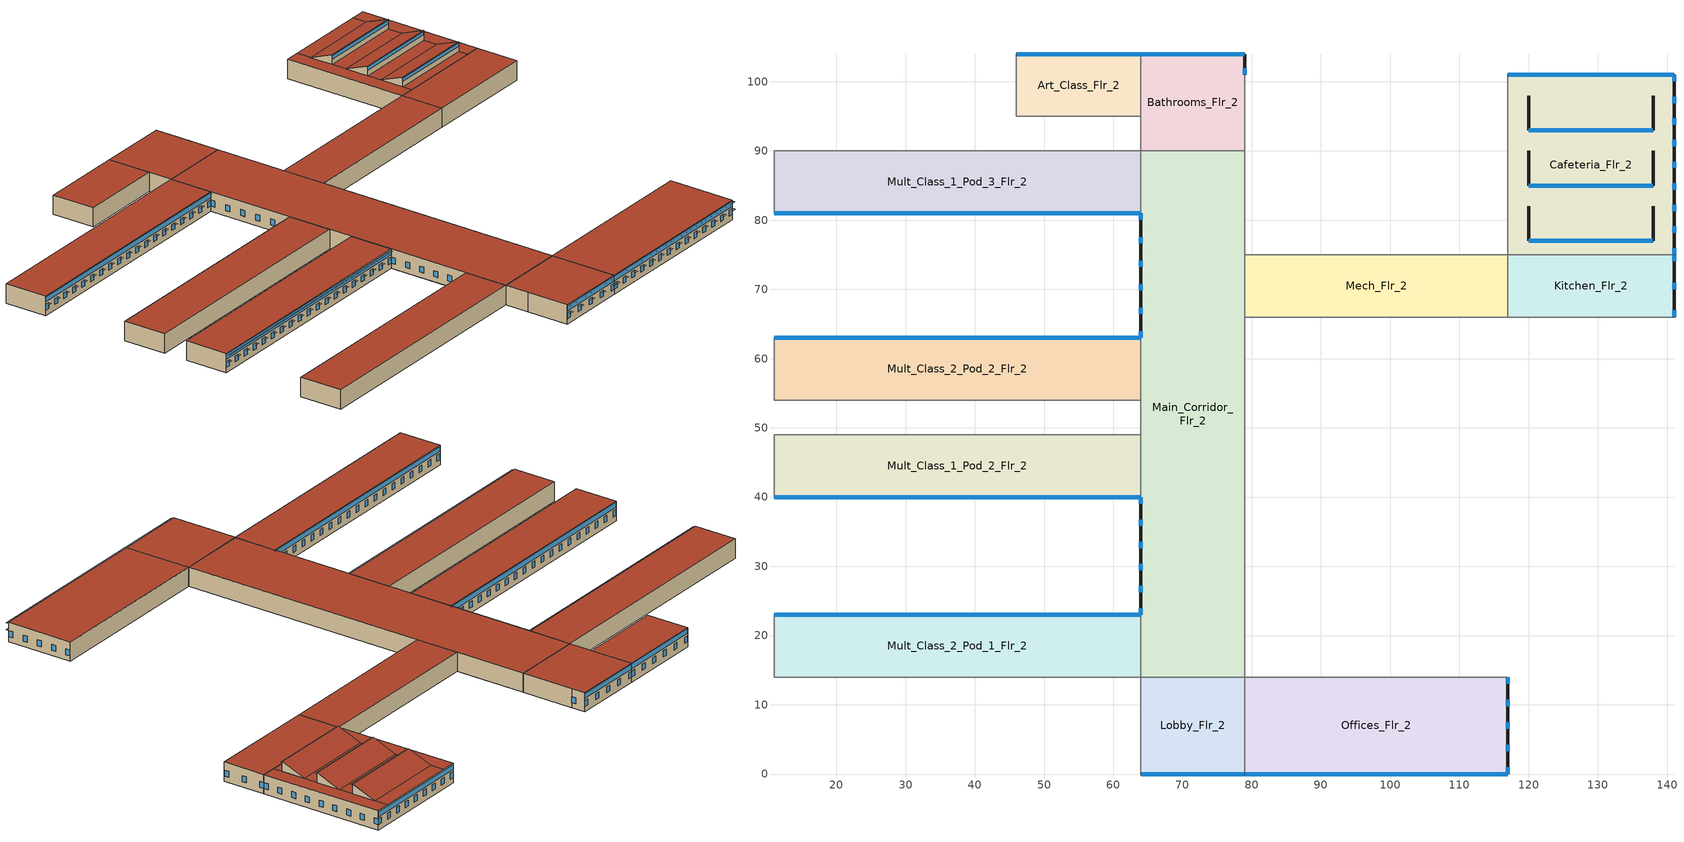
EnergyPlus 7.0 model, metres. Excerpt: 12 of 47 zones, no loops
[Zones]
Mult_Class_2_Pod_1_Flr_2
 floor to Mult_Class_2_Pod_1_Flr_1 (INT-FLOOR-TOPSIDE): 11,23 64,23 64,14 11,14 z4
 wall outside (Mass_R-11.4 ci_Ext-wall): 64,23 11,23 z4:8
 wall to Corridor_Pod_1_Flr_2 (Standard_Int-Wall): 11,14 64,14 z4:8
 wall to Main_Corridor_Flr_2 (Standard_Int-Wall): 64,14 64,23 z4:8
 wall to Corner_Class_2_Pod_1_Flr_2 (Standard_Int-Wall): 11,23 11,14 z4:8
 window (std_window_UValue_3.237_SHGC_0.490_VT_0.622): 63.95,23 63.04,23 / 61.06,23 60.15,23 / 58.17,23 57.26,23 / 55.29,23 54.37,23 / 52.4,23 51.48,23 / 49.51,23 48.6,23 / 46.62,23 45.71,23 / 43.73,23 42.82,23 / 40.85,23 39.93,23 / 37.96,23 37.04,23 / 35.07,23 34.15,23 / 32.18,23 31.27,23 / 29.29,23 28.38,23 / 26.4,23 25.49,23 / 23.52,23 22.6,23 / 20.63,23 19.71,23 / 17.74,23 16.83,23 / 14.85,23 13.94,23 / 11.96,23 11.05,23 z5.1:6.32
 window (daylight_window_UValue_3.237_SHGC_0.490_VT_0.622): 63.95,23 11.05,23 z6.8:7.8
 roof outside (IEAD_R-25 ci_Roof): 11,14 64,14 64,23 11,23 z8
Mult_Class_1_Pod_2_Flr_2
 floor to Mult_Class_1_Pod_2_Flr_1 (INT-FLOOR-TOPSIDE): 11,49 64,49 64,40 11,40 z4
 wall outside (Mass_R-11.4 ci_Ext-wall): 11,40 64,40 z4:8
 wall to Main_Corridor_Flr_2 (Standard_Int-Wall): 64,40 64,49 z4:8
 wall to Corridor_Pod_2_Flr_2 (Standard_Int-Wall): 64,49 11,49 z4:8
 wall to Corner_Class_1_Pod_2_Flr_2 (Standard_Int-Wall): 11,49 11,40 z4:8
 window (std_window_UValue_3.237_SHGC_0.390_VT_0.495): 11.05,40 11.96,40 / 13.94,40 14.85,40 / 16.83,40 17.74,40 / 19.71,40 20.63,40 / 22.6,40 23.52,40 / 25.49,40 26.4,40 / 28.38,40 29.29,40 / 31.27,40 32.18,40 / 34.15,40 35.07,40 / 37.04,40 37.96,40 / 39.93,40 40.85,40 / 42.82,40 43.73,40 / 45.71,40 46.62,40 / 48.6,40 49.51,40 / 51.48,40 52.4,40 / 54.37,40 55.29,40 / 57.26,40 58.17,40 / 60.15,40 61.06,40 / 63.04,40 63.95,40 z5.1:6.32
 window (daylight_window_UValue_3.237_SHGC_0.390_VT_0.495): 11.05,40 63.95,40 z6.8:7.8
 roof outside (IEAD_R-25 ci_Roof): 11,40 64,40 64,49 11,49 z8
Mult_Class_2_Pod_2_Flr_2
 floor to Mult_Class_2_Pod_2_Flr_1 (INT-FLOOR-TOPSIDE): 11,63 64,63 64,54 11,54 z4
 wall outside (Mass_R-11.4 ci_Ext-wall): 64,63 11,63 z4:8
 wall to Corridor_Pod_2_Flr_2 (Standard_Int-Wall): 11,54 64,54 z4:8
 wall to Main_Corridor_Flr_2 (Standard_Int-Wall): 64,54 64,63 z4:8
 wall to Corner_Class_2_Pod_2_Flr_2 (Standard_Int-Wall): 11,63 11,54 z4:8
 window (std_window_UValue_3.237_SHGC_0.490_VT_0.622): 63.95,63 63.04,63 / 61.06,63 60.15,63 / 58.17,63 57.26,63 / 55.29,63 54.37,63 / 52.4,63 51.48,63 / 49.51,63 48.6,63 / 46.62,63 45.71,63 / 43.73,63 42.82,63 / 40.85,63 39.93,63 / 37.96,63 37.04,63 / 35.07,63 34.15,63 / 32.18,63 31.27,63 / 29.29,63 28.38,63 / 26.4,63 25.49,63 / 23.52,63 22.6,63 / 20.63,63 19.71,63 / 17.74,63 16.83,63 / 14.85,63 13.94,63 / 11.96,63 11.05,63 z5.1:6.32
 window (daylight_window_UValue_3.237_SHGC_0.490_VT_0.622): 63.95,63 11.05,63 z6.8:7.8
 roof outside (IEAD_R-25 ci_Roof): 11,54 64,54 64,63 11,63 z8
Mult_Class_1_Pod_3_Flr_2
 floor to Mult_Class_1_Pod_3_Flr_1 (INT-FLOOR-TOPSIDE): 11,90 64,90 64,81 11,81 z4
 wall outside (Mass_R-11.4 ci_Ext-wall): 11,81 64,81 z4:8
 wall to Main_Corridor_Flr_2 (Standard_Int-Wall): 64,81 64,90 z4:8
 wall to Corridor_Pod_3_Flr_2 (Standard_Int-Wall): 64,90 11,90 z4:8
 wall to Corner_Class_1_Pod_3_Flr_2 (Standard_Int-Wall): 11,90 11,81 z4:8
 window (std_window_UValue_3.237_SHGC_0.390_VT_0.495): 11.05,81 11.96,81 / 13.94,81 14.85,81 / 16.83,81 17.74,81 / 19.71,81 20.63,81 / 22.6,81 23.52,81 / 25.49,81 26.4,81 / 28.38,81 29.29,81 / 31.27,81 32.18,81 / 34.15,81 35.07,81 / 37.04,81 37.96,81 / 39.93,81 40.85,81 / 42.82,81 43.73,81 / 45.71,81 46.62,81 / 48.6,81 49.51,81 / 51.48,81 52.4,81 / 54.37,81 55.29,81 / 57.26,81 58.17,81 / 60.15,81 61.06,81 / 63.04,81 63.95,81 z5.1:6.32
 window (daylight_window_UValue_3.237_SHGC_0.390_VT_0.495): 11.05,81 63.95,81 z6.8:7.8
 roof outside (IEAD_R-25 ci_Roof): 11,81 64,81 64,90 11,90 z8
Art_Class_Flr_2
 floor to Mult_Class_2_Pod_3_Flr_1 (INT-FLOOR-TOPSIDE): 46,104 64,104 64,95 46,95 z4
 wall outside (Mass_R-11.4 ci_Ext-wall): 64,104 46,104 z4:8
 wall to Corridor_Pod_3_Flr_2 (Standard_Int-Wall): 46,95 64,95 z4:8
 wall to Bathrooms_Flr_2 (Standard_Int-Wall): 64,95 64,104 z4:8
 wall to Mult_Class_2_Pod_3_Flr_2 (Standard_Int-Wall): 46,104 46,95 z4:8
 window (std_window_UValue_3.237_SHGC_0.490_VT_0.622): 63.95,104 63.04,104 / 60.55,104 59.64,104 / 57.16,104 56.24,104 / 53.76,104 52.84,104 / 50.36,104 49.45,104 / 46.96,104 46.05,104 z5.1:6.32
 window (daylight_window_UValue_3.237_SHGC_0.490_VT_0.622): 63.95,104 46.05,104 z6.79:7.8
 roof outside (IEAD_R-25 ci_Roof): 46,95 64,95 64,104 46,104 z8
Main_Corridor_Flr_2
 floor to Main_Corridor_Flr_1 (INT-FLOOR-TOPSIDE): 64,90 79,90 79,14 64,14 z4
 wall outside (Mass_R-11.4 ci_Ext-wall): 64,81 64,63 / 64,40 64,23 z4:8
 wall to Lobby_Flr_2 (Standard_Int-Wall): 64,14 79,14 z4:8
 wall to Gym_Flr_1 (Standard_Int-Wall): 79,14 79,66 z4:8
 wall to Mech_Flr_2 (Standard_Int-Wall): 79,66 79,75 z4:8
 wall to Auditorium_Flr_1 (Standard_Int-Wall): 79,75 79,90 z4:8
 wall to Bathrooms_Flr_2 (Standard_Int-Wall): 79,90 64,90 z4:8
 wall to Corridor_Pod_2_Flr_2 (Standard_Int-Wall): 64,54 64,49 z4:8
 window (std_window_UValue_3.237_SHGC_0.390_VT_0.495_west): 64,80.95 64,80.04 / 64,77.55 64,76.64 / 64,74.16 64,73.24 / 64,70.76 64,69.84 / 64,67.36 64,66.45 / 64,63.96 64,63.05 / 64,39.95 64,39.04 / 64,36.75 64,35.84 / 64,33.56 64,32.64 / 64,30.36 64,29.44 / 64,27.16 64,26.25 / 64,23.96 64,23.05 z5.1:6.32
 roof outside (IEAD_R-25 ci_Roof): 64,14 79,14 79,90 64,90 z8
Lobby_Flr_2
 floor to Lobby_Flr_1 (INT-FLOOR-TOPSIDE): 64,14 79,14 79,0 64,0 z4
 wall outside (Mass_R-11.4 ci_Ext-wall): 64,0 79,0 z4:8
 wall to Offices_Flr_2 (Standard_Int-Wall): 79,0 79,14 z4:8
 wall to Corridor_Pod_1_Flr_2 (Standard_Int-Wall): 64,14 64,9 z4:8
 wall to Mult_Class_1_Pod_1_Flr_2 (Standard_Int-Wall): 64,9 64,0 z4:8
 window (std_window_UValue_3.237_SHGC_0.390_VT_0.495): 64.05,0 64.96,0 / 67.55,0 68.46,0 / 71.04,0 71.96,0 / 74.54,0 75.45,0 / 78.04,0 78.95,0 z5.1:6.32
 window (daylight_window_UValue_3.237_SHGC_0.390_VT_0.495): 64.05,0 78.95,0 z6.79:7.8
 roof outside (IEAD_R-25 ci_Roof): 64,0 79,0 79,14 64,14 z8
Bathrooms_Flr_2
 floor to Bathrooms_Flr_1 (INT-FLOOR-TOPSIDE): 64,104 79,104 79,90 64,90 z4
 wall outside (Mass_R-11.4 ci_Ext-wall): 79,101 79,104 64,104 z4:8
 wall to Auditorium_Flr_1 (Standard_Int-Wall): 79,90 79,101 z4:8
 wall to Corridor_Pod_3_Flr_2 (Standard_Int-Wall): 64,95 64,90 z4:8
 window (std_window_UValue_3.237_SHGC_0.390_VT_0.495_east): 79,101.05 79,101.96 z5.1:6.32
 window (std_window_UValue_3.237_SHGC_0.490_VT_0.622): 78.95,104 78.04,104 / 75.45,104 74.54,104 / 71.96,104 71.04,104 / 68.46,104 67.55,104 / 64.96,104 64.05,104 z5.1:6.32
 window (daylight_window_UValue_3.237_SHGC_0.490_VT_0.622): 78.95,104 64.05,104 z6.79:7.8
 roof outside (IEAD_R-25 ci_Roof): 64,90 79,90 79,104 64,104 z8
Offices_Flr_2
 floor to Offices_Flr_1 (INT-FLOOR-TOPSIDE): 79,14 117,14 117,0 79,0 z4
 wall outside (Mass_R-11.4 ci_Ext-wall): 79,0 117,0 117,14 z4:8
 wall to Gym_Flr_1 (Standard_Int-Wall): 117,14 79,14 z4:8
 window (std_window_UValue_3.237_SHGC_0.390_VT_0.495): 79.05,0 79.96,0 / 81.89,0 82.81,0 / 84.74,0 85.65,0 / 87.59,0 88.5,0 / 90.43,0 91.34,0 / 93.28,0 94.19,0 / 96.12,0 97.03,0 / 98.97,0 99.88,0 / 101.81,0 102.72,0 / 104.66,0 105.57,0 / 107.5,0 108.41,0 / 110.35,0 111.26,0 / 113.19,0 114.1,0 / 116.04,0 116.95,0 z5.1:6.32
 window (daylight_window_UValue_3.237_SHGC_0.390_VT_0.495): 79.05,0 116.95,0 z6.8:7.8
 window (std_window_UValue_3.237_SHGC_0.390_VT_0.495_east): 117,0.05 117,0.96 / 117,3.3 117,4.21 / 117,6.54 117,7.46 / 117,9.79 117,10.7 / 117,13.04 117,13.95 z5.1:6.32
 roof outside (IEAD_R-25 ci_Roof): 79,0 117,0 117,14 79,14 z8
Mech_Flr_2
 floor to Mech_Flr_1 (INT-FLOOR-TOPSIDE): 79,75 117,75 117,66 79,66 z4
 wall to Gym_Flr_1 (Standard_Int-Wall): 79,66 117,66 z4:8
 wall to Kitchen_Flr_2 (Standard_Int-Wall): 117,66 117,75 z4:8
 wall to Auditorium_Flr_1 (Standard_Int-Wall): 117,75 79,75 z4:8
 roof outside (IEAD_R-25 ci_Roof): 79,66 117,66 117,75 79,75 z8
Kitchen_Flr_2
 floor to Library_Flr_1 (INT-FLOOR-TOPSIDE): 117,75 141,75 141,66 117,66 z4
 wall outside (Mass_R-11.4 ci_Ext-wall): 141,66 141,75 z4:8
 wall to Aux_Gym_Flr_1 (Standard_Int-Wall): 117,66 141,66 z4:8
 wall to Cafeteria_Flr_2 (Standard_Int-Wall): 141,75 117,75 z4:8
 window (std_window_UValue_3.237_SHGC_0.390_VT_0.495_east): 141,66.05 141,66.96 / 141,70.04 141,70.96 / 141,74.04 141,74.95 z5.1:6.32
 roof outside (IEAD_R-25 ci_Roof): 117,66 141,66 141,75 117,75 z8
Cafeteria_Flr_2
 floor to Library_Flr_1 (INT-FLOOR-TOPSIDE): 117,101 141,101 141,75 117,75 z4
 wall outside (Mass_R-11.4 ci_Ext-wall): 141,75 141,101 117,101 z4:8; 120,77 138,77 / 120,85 138,85 / 120,93 138,93 z8:10; 138,77,10 138,77,8 138,82,8; 120,82,8 120,77,8 120,77,10; 138,85,10 138,85,8 138,90,8; 120,90,8 120,85,8 120,85,10; 138,93,10 138,93,8 138,98,8; 120,98,8 120,93,8 120,93,10
 wall to Auditorium_Flr_1 (Standard_Int-Wall): 117,101 117,75 z4:8
 window (std_window_UValue_3.237_SHGC_0.390_VT_0.495_east): 141,75.05 141,75.96 / 141,78.17 141,79.09 / 141,81.3 141,82.21 / 141,84.42 141,85.33 / 141,87.54 141,88.46 / 141,90.67 141,91.58 / 141,93.79 141,94.7 / 141,96.91 141,97.83 / 141,100.04 141,100.95 z5.1:6.32
 window (std_window_UValue_3.237_SHGC_0.490_VT_0.622): 140.95,101 140.04,101 / 138.08,101 137.16,101 / 135.2,101 134.29,101 / 132.33,101 131.42,101 / 129.46,101 128.54,101 / 126.58,101 125.67,101 / 123.71,101 122.8,101 / 120.84,101 119.92,101 / 117.96,101 117.05,101 z5.1:6.32
 window (daylight_window_UValue_3.237_SHGC_0.490_VT_0.622): 140.95,101 117.05,101 z6.8:7.8
 window (std_window_UValue_3.237_SHGC_0.390_VT_0.495): 120.05,77 137.95,77 / 120.05,85 137.95,85 / 120.05,93 137.95,93 z9.1:9.8
 roof outside (IEAD_R-25 ci_Roof): 138,101 138,75 141,75 141,101 z8; 117,101 117,75 120,75 120,101 z8; 120,77 120,75 138,75 138,77 z8; 120,85 120,82 138,82 138,85 z8; 120,93 120,90 138,90 138,93 z8; 120,101 120,98 138,98 138,101 z8; 138,77,10 138,82,8 120,82,8 120,77,10; 138,85,10 138,90,8 120,90,8 120,85,10; 138,93,10 138,98,8 120,98,8 120,93,10
shading: 11.05,39.39 11.05,40 11.96,40 11.96,39.39 z6.32; 13.94,39.39 13.94,40 14.85,40 14.85,39.39 z6.32; 16.83,39.39 16.83,40 17.74,40 17.74,39.39 z6.32; 19.71,39.39 19.71,40 20.63,40 20.63,39.39 z6.32; 22.6,39.39 22.6,40 23.52,40 23.52,39.39 z6.32; 25.49,39.39 25.49,40 26.4,40 26.4,39.39 z6.32; 28.38,39.39 28.38,40 29.29,40 29.29,39.39 z6.32; 31.27,39.39 31.27,40 32.18,40 32.18,39.39 z6.32; 34.15,39.39 34.15,40 35.07,40 35.07,39.39 z6.32; 37.04,39.39 37.04,40 37.96,40 37.96,39.39 z6.32; 39.93,39.39 39.93,40 40.85,40 40.85,39.39 z6.32; 42.82,39.39 42.82,40 43.73,40 43.73,39.39 z6.32; 45.71,39.39 45.71,40 46.62,40 46.62,39.39 z6.32; 48.6,39.39 48.6,40 49.51,40 49.51,39.39 z6.32; 51.48,39.39 51.48,40 52.4,40 52.4,39.39 z6.32; 54.37,39.39 54.37,40 55.29,40 55.29,39.39 z6.32; 57.26,39.39 57.26,40 58.17,40 58.17,39.39 z6.32; 60.15,39.39 60.15,40 61.06,40 61.06,39.39 z6.32; 63.04,39.39 63.04,40 63.95,40 63.95,39.39 z6.32; 11.05,39.5 11.05,40 63.95,40 63.95,39.5 z7.8; 11.05,80.39 11.05,81 11.96,81 11.96,80.39 z6.32; 13.94,80.39 13.94,81 14.85,81 14.85,80.39 z6.32; 16.83,80.39 16.83,81 17.74,81 17.74,80.39 z6.32; 19.71,80.39 19.71,81 20.63,81 20.63,80.39 z6.32; 22.6,80.39 22.6,81 23.52,81 23.52,80.39 z6.32; 25.49,80.39 25.49,81 26.4,81 26.4,80.39 z6.32; 28.38,80.39 28.38,81 29.29,81 29.29,80.39 z6.32; 31.27,80.39 31.27,81 32.18,81 32.18,80.39 z6.32; 34.15,80.39 34.15,81 35.07,81 35.07,80.39 z6.32; 37.04,80.39 37.04,81 37.96,81 37.96,80.39 z6.32; 39.93,80.39 39.93,81 40.85,81 40.85,80.39 z6.32; 42.82,80.39 42.82,81 43.73,81 43.73,80.39 z6.32; 45.71,80.39 45.71,81 46.62,81 46.62,80.39 z6.32; 48.6,80.39 48.6,81 49.51,81 49.51,80.39 z6.32; 51.48,80.39 51.48,81 52.4,81 52.4,80.39 z6.32; 54.37,80.39 54.37,81 55.29,81 55.29,80.39 z6.32; 57.26,80.39 57.26,81 58.17,81 58.17,80.39 z6.32; 60.15,80.39 60.15,81 61.06,81 61.06,80.39 z6.32; 63.04,80.39 63.04,81 63.95,81 63.95,80.39 z6.32; 11.05,80.5 11.05,81 63.95,81 63.95,80.5 z7.8; 64.05,-0.61 64.05,0 64.96,0 64.96,-0.61 z6.32; 67.55,-0.61 67.55,0 68.46,0 68.46,-0.61 z6.32; 71.04,-0.61 71.04,0 71.96,0 71.96,-0.61 z6.32; 74.54,-0.61 74.54,0 75.45,0 75.45,-0.61 z6.32; 78.04,-0.61 78.04,0 78.95,0 78.95,-0.61 z6.32; 64.05,-0.5 64.05,0 78.95,0 78.95,-0.5 z7.8; 79.05,-0.61 79.05,0 79.96,0 79.96,-0.61 z6.32; 81.89,-0.61 81.89,0 82.81,0 82.81,-0.61 z6.32; 84.74,-0.61 84.74,0 85.65,0 85.65,-0.61 z6.32; 87.59,-0.61 87.59,0 88.5,0 88.5,-0.61 z6.32; 90.43,-0.61 90.43,0 91.34,0 91.34,-0.61 z6.32; 93.28,-0.61 93.28,0 94.19,0 94.19,-0.61 z6.32; 96.12,-0.61 96.12,0 97.03,0 97.03,-0.61 z6.32; 98.97,-0.61 98.97,0 99.88,0 99.88,-0.61 z6.32; 101.81,-0.61 101.81,0 102.72,0 102.72,-0.61 z6.32; 104.66,-0.61 104.66,0 105.57,0 105.57,-0.61 z6.32; 107.5,-0.61 107.5,0 108.41,0 108.41,-0.61 z6.32; 110.35,-0.61 110.35,0 111.26,0 111.26,-0.61 z6.32; 113.19,-0.61 113.19,0 114.1,0 114.1,-0.61 z6.32; 116.04,-0.61 116.04,0 116.95,0 116.95,-0.61 z6.32; 79.05,-0.5 79.05,0 116.95,0 116.95,-0.5 z7.8; 120.05,76.65 120.05,77 137.95,77 137.95,76.65 z9.8; 120.05,84.65 120.05,85 137.95,85 137.95,84.65 z9.8; 120.05,92.65 120.05,93 137.95,93 137.95,92.65 z9.8
[Building]
Secondary School Low-Energy Heat Pump: North Axis=0; Terrain=City; Loads Convergence Tolerance Value=0.04; Temperature Convergence Tolerance Value=0.2; Solar Distribution=FullExterior; Maximum Number of Warmup Days=25; Minimum Number of Warmup Days=6
[Site:Location]
USA CA-SAN FRANCISCO: Latitude {deg}=37.62; Longitude {deg}=-122.37; Time Zone {hr}=-8; Elevation {m}=5
[Site:GroundTemperature:BuildingSurface]
19.905, 19.922, 19.91, 19.932, 19.949, 20.038, 20.327, 20.062, 20.443, 20.088, 19.986, 19.948
[Site:WaterMainsTemperature]
Calculation Method=CORRELATION; Annual Average Outdoor Air Temperature {C}=13.08; Maximum Difference In Monthly Average Outdoor Air Temperatures {deltaC}=8
[SizingPeriod:DesignDay] Barometric Pressure {Pa}=101265; Rain {0-no,1-yes}=0; Snow on ground {0-no,1-yes}=0; Day of Month=21; Daylight Savings Time Indicator=0; Humidity Indicating Type=WetBulb
Name | Maximum Dry-Bulb Temperature {C} | Daily Temp Range {C} | Humidity Indicating Conditions at Maximum Dry-Bulb | Wind Speed {m/s} design conditions vs. traditional 6.71 m/s (15 mph) | Wind Direction {Degrees; N=0, S=180} | Clearness {0.0 to 1.1} | Month | Day Type | Wind Speed {m/s} design conditions vs. traditional 3.35 m/s (7mph)
SAN_FRANCISCO Ann Htg 99.6% Condns DB | 3.2 | 0 | 3.2 | 2.4 | 140 | 0 | 1 | WinterDesignDay
SAN_FRANCISCO Ann Clg .4% Condns DB=>MWB | 28.3 | 9 | 17.2 |  | 310 | 1 | 9 | SummerDesignDay | 5.8
SAN_FRANCISCO Ann Clg .4% Condns WB=>MDB | 25.7 | 9 | 18.4 |  | 310 | 1 | 9 | SummerDesignDay | 5.8
[WindowMaterial:SimpleGlazingSystem] U-Factor=1.931
Name | Solar Heat Gain Coefficient | Visible Transmittance
SOUTH | 0.75 | 0.75
EAST; WEST | 0.25 | 0.25
NORTH | 0.62 | 0.62
[Material] Thermal Absorptance=0.9
Name | Roughness | Thickness | Conductivity | Density | Specific Heat | Solar Absorptance | Visible Absorptance | Thickness {m} | Conductivity {W/m-K} | Density {kg/m3} | Specific Heat {J/kg-K}
Roof Membrane | VeryRough | 0.0095 | 0.16 | 1121.29 | 1460 | 0.7 | 0.7
Roof Insulation [31] | MediumRough | 0.2095 | 0.049 | 265 | 836.8 | 0.7 | 0.7
Metal Decking | MediumSmooth | 0.0015 | 45.006 | 7680 | 418.4 | 0.7 | 0.3
GP01 1/2 GYPSUM | Smooth | 0.0127 | 0.16 | 800 | 1090 | 0.7 | 0.5
1IN Stucco | Smooth | 0.0253 | 0.6918 | 1858 | 837 | 0.92 | 0.92
8IN Concrete HW | MediumRough | 0.2033 | 1.7296 | 2243 | 837 | 0.65 | 0.65
Wall Insulation [8] | MediumRough | 0.0679 | 0.0432 | 91 | 837 | 0.5 | 0.5
1/2IN Gypsum | Smooth | 0.0127 | 0.16 | 784.9 | 830 | 0.92 | 0.92
Std Wood 6inch | MediumSmooth |  |  |  |  | 0.7 | 0.7 | 0.15 | 0.12 | 540 | 1210
Std MAT-CC05 4 MW CONCRETE | Rough |  |  |  |  | 0.7 | 0.2 | 0.1 | 0.858 | 1968 | 836.8
[Material:NoMass]
Std CP02 CARPET PAD: Roughness=VeryRough; Thermal Resistance {m2-K/W}=0.21648; Thermal Absorptance=0.9; Solar Absorptance=0.7; Visible Absorptance=0.8
[Construction]
std_window_UValue_3.237_SHGC_0.390_VT_0.495; daylight_window_UValue_3.237_SHGC_0.390_VT_0.495: SOUTH
std_window_UValue_3.237_SHGC_0.390_VT_0.495_east: EAST
std_window_UValue_3.237_SHGC_0.490_VT_0.622; daylight_window_UValue_3.237_SHGC_0.490_VT_0.622: NORTH
std_window_UValue_3.237_SHGC_0.390_VT_0.495_west: WEST
IEAD_R-25 ci_Roof: Roof Membrane, Roof Insulation [31], Metal Decking
Standard_Int-Wall: GP01 1/2 GYPSUM, GP01 1/2 GYPSUM
Mass_R-11.4 ci_Ext-wall: 1IN Stucco, 8IN Concrete HW, Wall Insulation [8], 1/2IN Gypsum
InteriorFurnishings: Std Wood 6inch
INT-FLOOR-TOPSIDE: Std MAT-CC05 4 MW CONCRETE, Std CP02 CARPET PAD
[Zone] Type=1; Multiplier=1; Floor Area {m2}=AutoCalculate; Part of Total Floor Area=Yes
Name | Ceiling Height {m} | Volume {m3}
Mult_Class_2_Pod_1_Flr_2; Mult_Class_1_Pod_2_Flr_2; Mult_Class_2_Pod_2_Flr_2; Mult_Class_1_Pod_3_Flr_2 | 4 | 1908
Art_Class_Flr_2 | 4 | 648
Main_Corridor_Flr_2 | 4 | 4560
Lobby_Flr_2; Bathrooms_Flr_2 | 4 | 840
Offices_Flr_2 | 4 | 2128
Mech_Flr_2 | 4 | 1368
Kitchen_Flr_2 | 4 | 864
Cafeteria_Flr_2 | 4.33 | 2766
[InternalMass] Construction=InteriorFurnishings
Name | Zone | Surface Area
Mult_Class_2_Pod_1_Flr_2 Internal Mass | Mult_Class_2_Pod_1_Flr_2 | 954
Mult_Class_1_Pod_2_Flr_2 Internal Mass | Mult_Class_1_Pod_2_Flr_2 | 954
Mult_Class_2_Pod_2_Flr_2 Internal Mass | Mult_Class_2_Pod_2_Flr_2 | 954
Mult_Class_1_Pod_3_Flr_2 Internal Mass | Mult_Class_1_Pod_3_Flr_2 | 954
Art_Class_Flr_2 Internal Mass | Art_Class_Flr_2 | 324
Main_Corridor_Flr_2 Internal Mass | Main_Corridor_Flr_2 | 2280
Lobby_Flr_2 Internal Mass | Lobby_Flr_2 | 420
Bathrooms_Flr_2 Internal Mass | Bathrooms_Flr_2 | 420
Offices_Flr_2 Internal Mass | Offices_Flr_2 | 1064
Mech_Flr_2 Internal Mass | Mech_Flr_2 | 684
Kitchen_Flr_2 Internal Mass | Kitchen_Flr_2 | 432
Cafeteria_Flr_2 Internal Mass | Cafeteria_Flr_2 | 1248
[ZoneInfiltration:DesignFlowRate] Schedule=INFIL_SCH; Design Volume Flow Rate Calculation Method=Flow/ExteriorWallArea; Flow per Exterior Surface Area {m3/s/m2}=0.000302; Constant Term Coefficient=1; Temperature Term Coefficient=0; Velocity Term Coefficient=0; Velocity Squared Term Coefficient=0
Name | Zone
Mult_Class_2_Pod_1_Flr_2_Infiltration | Mult_Class_2_Pod_1_Flr_2
Mult_Class_1_Pod_2_Flr_2_Infiltration | Mult_Class_1_Pod_2_Flr_2
Mult_Class_2_Pod_2_Flr_2_Infiltration | Mult_Class_2_Pod_2_Flr_2
Mult_Class_1_Pod_3_Flr_2_Infiltration | Mult_Class_1_Pod_3_Flr_2
Art_Class_Flr_2_Infiltration | Art_Class_Flr_2
Main_Corridor_Flr_2_Infiltration | Main_Corridor_Flr_2
Lobby_Flr_2_Infiltration | Lobby_Flr_2
Bathrooms_Flr_2_Infiltration | Bathrooms_Flr_2
Offices_Flr_2_Infiltration | Offices_Flr_2
Kitchen_Flr_2_Infiltration | Kitchen_Flr_2
Cafeteria_Flr_2_Infiltration | Cafeteria_Flr_2
[People] Number of People Calculation Method=People; Fraction Radiant=0.3; User Specified Sensible Fraction=AUTOCALCULATE; Activity Level Schedule=ACTIVITY_SCH; Carbon Dioxide Generation Rate {m3/s-W}=3.82E-8; Enable ASHRAE 55 Comfort Warnings=No; MRT Calculation=ZoneAveraged; Work Efficiency Schedule=WORK_EFF_SCH; Clothing Schedule=CLOTHING_SCH; Air Velocity Schedule=AIR_VELO_SCH; Thermal Comfort Report=FANGER
Name | Zone | Schedule | Number of People
Mult_Class_2_Pod_1_Flr_2 People | Mult_Class_2_Pod_1_Flr_2 | Bldg_Occ_Sch | 166.95
Mult_Class_1_Pod_2_Flr_2 People | Mult_Class_1_Pod_2_Flr_2 | Bldg_Occ_Sch | 166.95
Mult_Class_2_Pod_2_Flr_2 People | Mult_Class_2_Pod_2_Flr_2 | Bldg_Occ_Sch | 166.95
Mult_Class_1_Pod_3_Flr_2 People | Mult_Class_1_Pod_3_Flr_2 | Bldg_Occ_Sch | 166.95
Art_Class_Flr_2 People | Art_Class_Flr_2 | Bldg_Occ_Sch | 32.4
Offices_Flr_2 People | Offices_Flr_2 | Off_Occ_Sch | 26.6
Cafeteria_Flr_2 People | Cafeteria_Flr_2 | Cafe_Occ_Sch | 624
[Lights] Design Level Calculation Method=LightingLevel; Return Air Fraction=0; Fraction Radiant=0.37; Fraction Visible=0.2; Fraction Replaceable=1; Return Air Fraction is Calculated from Plenum Temperature=No
Name | Zone | Schedule | Design Level {W}
Mult_Class_2_Pod_1_Flr_2_Lights | Mult_Class_2_Pod_1_Flr_2 | Mult_Class_2_Pod_1_Flr_2_North_Class | 4106.97
Mult_Class_1_Pod_2_Flr_2_Lights | Mult_Class_1_Pod_2_Flr_2 | Mult_Class_1_Pod_2_Flr_2_South_Class | 4106.97
Mult_Class_2_Pod_2_Flr_2_Lights | Mult_Class_2_Pod_2_Flr_2 | Mult_Class_2_Pod_2_Flr_2_North_Class | 4106.97
Mult_Class_1_Pod_3_Flr_2_Lights | Mult_Class_1_Pod_3_Flr_2 | Mult_Class_1_Pod_3_Flr_2_South_Class | 4106.97
Art_Class_Flr_2_Lights | Art_Class_Flr_2 | Art_Class_Flr_2_North_Class | 1394.82
Main_Corridor_Flr_2_Lights | Main_Corridor_Flr_2 | Bldg_Light_Sch | 4913.4
Lobby_Flr_2_Lights | Lobby_Flr_2 | Bldg_Light_Sch | 1581.3
Bathrooms_Flr_2_Lights | Bathrooms_Flr_2 | Bldg_Light_Sch | 1129.8
Offices_Flr_2_Lights | Offices_Flr_2 | Offices_Flr_2_Office | 3436.72
Mech_Flr_2_Lights | Mech_Flr_2 | Bldg_Light_Sch | 1474.02
Kitchen_Flr_2_Lights | Kitchen_Flr_2 | Bldg_Light_Sch | 1859.76
Cafeteria_Flr_2_Lights | Cafeteria_Flr_2 | Cafeteria_Flr_2_Cafe | 4698.72
[ElectricEquipment] Design Level Calculation Method=EquipmentLevel
Name | Zone | Schedule | Design Level {W} | Fraction Latent | Fraction Radiant | Fraction Lost
Mult_Class_2_Pod_1_Flr_2_PlugMisc_Equip | Mult_Class_2_Pod_1_Flr_2 | Bldg_Equip_Sch | 2771.37 | 0 | 0.5 | 0
Mult_Class_1_Pod_2_Flr_2_PlugMisc_Equip | Mult_Class_1_Pod_2_Flr_2 | Bldg_Equip_Sch | 2771.37 | 0 | 0.5 | 0
Mult_Class_2_Pod_2_Flr_2_PlugMisc_Equip | Mult_Class_2_Pod_2_Flr_2 | Bldg_Equip_Sch | 2771.37 | 0 | 0.5 | 0
Mult_Class_1_Pod_3_Flr_2_PlugMisc_Equip | Mult_Class_1_Pod_3_Flr_2 | Bldg_Equip_Sch | 2771.37 | 0 | 0.5 | 0
Art_Class_Flr_2_PlugMisc_Equip | Art_Class_Flr_2 | Art_Class_Flr_2_Kiln_Sch | 6591.78 | 0 | 0.5 | 0
Main_Corridor_Flr_2_PlugMisc_Equip | Main_Corridor_Flr_2 | Bldg_Equip_Sch | 1470.6 | 0 | 0.5 | 0
Lobby_Flr_2_PlugMisc_Equip | Lobby_Flr_2 | Bldg_Equip_Sch | 541.8 | 0 | 0.5 | 0
Bathrooms_Flr_2_PlugMisc_Equip | Bathrooms_Flr_2 | Bldg_Equip_Sch | 541.8 | 0 | 0.5 | 0
Offices_Flr_2_PlugMisc_Equip | Offices_Flr_2 | Bldg_Equip_Sch | 3436.72 | 0 | 0.5 | 0
Mech_Flr_2_PlugMisc_Equip | Mech_Flr_2 | Bldg_Equip_Sch | 882.36 | 0 | 0.5 | 0
Kitchen_Flr_2_PlugMisc_Equip | Kitchen_Flr_2 | Kit_Elec_Equip_Sch | 27900.7 | 0.25 | 0.3 | 0.2
Cafeteria_Flr_2_PlugMisc_Equip | Cafeteria_Flr_2 | Bldg_Equip_Sch | 7257.12 | 0 | 0.5 | 0
[GasEquipment]
Kitchen_Flr_2_GasMisc_Equip: Zone=Kitchen_Flr_2; Schedule=Kit_Gas_Equip_Sch; Design Level Calculation Method=EquipmentLevel; Design Level {W}=64406.9; Fraction Latent=0.1; Fraction Radiant=0.2; Fraction Lost=0.7; Carbon Dioxide Generation Rate {m3/s-W}=3.96E-8
[GroundHeatExchanger:Vertical]
CondenserLoop Ground Source Heat Exchanger: Maximum Flow Rate {m3/s}=0.097; Number of Bore Holes=280; Bore Hole Length {m}=91.44; Bore Hole Radius {m}=0.1524; Ground Thermal Conductivity {W/m-K}=1.731; Ground Thermal Heat Capacity {J/m3-K}=2.16e+06; Ground Temperature {C}=10.6; Design Flow Rate {m3/s}=0.097; Grout Thermal Conductivity {W/m-K}=0.7443; Pipe Thermal Conductivity {W/m-K}=0.3895; Pipe Out Diameter {m}=0.03675; U-Tube Distance {m}=0.0189; Pipe Thickness {m}=0.005; Maximum Length of Simulation=1; G-Function Reference Ratio=0.00167; Number of Data Pairs of the G Function=76; G-Function Ln(T/Ts) Value 1=-15.1673; G-Function G Value 1=-2.01617; G-Function Ln(T/Ts) Value 2=-15.0312; G-Function G Value 2=-1.97863; G-Function Ln(T/Ts) Value 3=-14.8951; G-Function G Value 3=-1.93849; G-Function Ln(T/Ts) Value 4=-14.7591; G-Function G Value 4=-1.89552; G-Function Ln(T/Ts) Value 5=-14.623; G-Function G Value 5=-1.84949; G-Function Ln(T/Ts) Value 6=-14.4869; G-Function G Value 6=-1.80024; G-Function Ln(T/Ts) Value 7=-14.3509; G-Function G Value 7=-1.74763; G-Function Ln(T/Ts) Value 8=-14.2148; G-Function G Value 8=-1.69151; G-Function Ln(T/Ts) Value 9=-14.0787; G-Function G Value 9=-1.63179; G-Function Ln(T/Ts) Value 10=-13.9427; G-Function G Value 10=-1.5684; G-Function Ln(T/Ts) Value 11=-13.8066; G-Function G Value 11=-1.50129; G-Function Ln(T/Ts) Value 12=-13.6705; G-Function G Value 12=-1.43042; G-Function Ln(T/Ts) Value 13=-13.5345; G-Function G Value 13=-1.35581; G-Function Ln(T/Ts) Value 14=-13.3984; G-Function G Value 14=-1.27749; G-Function Ln(T/Ts) Value 15=-13.2623; G-Function G Value 15=-1.19552; G-Function Ln(T/Ts) Value 16=-13.1263; G-Function G Value 16=-1.10999; G-Function Ln(T/Ts) Value 17=-12.9902; G-Function G Value 17=-1.02103; G-Function Ln(T/Ts) Value 18=-12.8541; G-Function G Value 18=-0.928782; G-Function Ln(T/Ts) Value 19=-12.7181; G-Function G Value 19=-0.833431; G-Function Ln(T/Ts) Value 20=-12.582; G-Function G Value 20=-0.735192; G-Function Ln(T/Ts) Value 21=-12.4459; G-Function G Value 21=-0.634321; G-Function Ln(T/Ts) Value 22=-12.3099; G-Function G Value 22=-0.531109; G-Function Ln(T/Ts) Value 23=-12.1738; G-Function G Value 23=-0.425889; G-Function Ln(T/Ts) Value 24=-12.0377; G-Function G Value 24=-0.319033; G-Function Ln(T/Ts) Value 25=-11.9017; G-Function G Value 25=-0.210948; G-Function Ln(T/Ts) Value 26=-11.7656; G-Function G Value 26=-0.102069; G-Function Ln(T/Ts) Value 27=-11.6295; G-Function G Value 27=0.00715032; G-Function Ln(T/Ts) Value 28=-11.4935; G-Function G Value 28=0.116253; G-Function Ln(T/Ts) Value 29=-11.3574; G-Function G Value 29=0.224791; G-Function Ln(T/Ts) Value 30=-11.2213; G-Function G Value 30=0.332344; G-Function Ln(T/Ts) Value 31=-11.0853; G-Function G Value 31=0.438531; G-Function Ln(T/Ts) Value 32=-10.9492; G-Function G Value 32=0.543027; G-Function Ln(T/Ts) Value 33=-10.8131; G-Function G Value 33=0.645568; G-Function Ln(T/Ts) Value 34=-10.6771; G-Function G Value 34=0.745956; G-Function Ln(T/Ts) Value 35=-10.541; G-Function G Value 35=0.844066; G-Function Ln(T/Ts) Value 36=-10.4049; G-Function G Value 36=0.939837; G-Function Ln(T/Ts) Value 37=-10.2689; G-Function G Value 37=1.03327; G-Function Ln(T/Ts) Value 38=-10.1328; G-Function G Value 38=1.12441; G-Function Ln(T/Ts) Value 39=-9.99674; G-Function G Value 39=1.21335; G-Function Ln(T/Ts) Value 40=-9.86067; G-Function G Value 40=1.30022; G-Function Ln(T/Ts) Value 41=-9.7246; G-Function G Value 41=1.38515; G-Function Ln(T/Ts) Value 42=-9.58854; G-Function G Value 42=1.46829; G-Function Ln(T/Ts) Value 43=-9.45247; G-Function G Value 43=1.5498; G-Function Ln(T/Ts) Value 44=-9.3164; G-Function G Value 44=1.62984; G-Function Ln(T/Ts) Value 45=-9.18033; G-Function G Value 45=1.70854; G-Function Ln(T/Ts) Value 46=-9.04427; G-Function G Value 46=1.78606; G-Function Ln(T/Ts) Value 47=-8.9082; G-Function G Value 47=1.8625; G-Function Ln(T/Ts) Value 48=-8.77213; G-Function G Value 48=1.938; G-Function Ln(T/Ts) Value 49=-8.63607; G-Function G Value 49=2.01266; G-Function Ln(T/Ts) Value 50=-8.5; G-Function G Value 50=2.16817; G-Function Ln(T/Ts) Value 51=-7.8; G-Function G Value 51=2.5067; G-Function Ln(T/Ts) Value 52=-7.2; G-Function G Value 52=2.80345; G-Function Ln(T/Ts) Value 53=-6.5; G-Function G Value 53=3.16326; G-Function Ln(T/Ts) Value 54=-5.9; G-Function G Value 54=3.54427; G-Function Ln(T/Ts) Value 55=-5.2; G-Function G Value 55=4.26622; G-Function Ln(T/Ts) Value 56=-4.5; G-Function G Value 56=5.62104; G-Function Ln(T/Ts) Value 57=-3.963; G-Function G Value 57=7.26046; G-Function Ln(T/Ts) Value 58=-3.27; G-Function G Value 58=11.1078; G-Function Ln(T/Ts) Value 59=-2.864; G-Function G Value 59=14.5375; G-Function Ln(T/Ts) Value 60=-2.577; G-Function G Value 60=17.64; G-Function Ln(T/Ts) Value 61=-2.171; G-Function G Value 61=23.0836; G-Function Ln(T/Ts) Value 62=-1.884; G-Function G Value 62=27.7675; G-Function Ln(T/Ts) Value 63=-1.191; G-Function G Value 63=41.464; G-Function Ln(T/Ts) Value 64=-0.497; G-Function G Value 64=57.5143; G-Function Ln(T/Ts) Value 65=-0.274; G-Function G Value 65=62.5047; G-Function Ln(T/Ts) Value 66=-0.051; G-Function G Value 66=67.2609; G-Function Ln(T/Ts) Value 67=0.196; G-Function G Value 67=72.0593; G-Function Ln(T/Ts) Value 68=0.419; G-Function G Value 68=75.9171; G-Function Ln(T/Ts) Value 69=0.642; G-Function G Value 69=79.2602; G-Function Ln(T/Ts) Value 70=0.873; G-Function G Value 70=82.1725; G-Function Ln(T/Ts) Value 71=1.112; G-Function G Value 71=84.6162; G-Function Ln(T/Ts) Value 72=1.335; G-Function G Value 72=86.4523; G-Function Ln(T/Ts) Value 73=1.679; G-Function G Value 73=88.4817; G-Function Ln(T/Ts) Value 74=2.028; G-Function G Value 74=89.8299; G-Function Ln(T/Ts) Value 75=2.275; G-Function G Value 75=90.4838; G-Function Ln(T/Ts) Value 76=3.003; G-Function G Value 76=91.607
[Exterior:Lights]
Exterior Facade Lighting: Schedule=Ext_Light_Sch; Design Level=18979.8; Control Option=AstronomicalClock
[Schedule:Compact]
Bldg_Light_Sch: Fraction, Through: 6/30, For: Weekdays, Until: 06:00, 0.2, Until: 07:00, 0.4, Until: 16:00, 0.9, Until: 19:00, 0.7, Until: 21:00, 0.5, Until: 24:00, 0.2, For: SummerDesignDay, Until: 24:00, 1, For: WinterDesignDay, Until: 24:00, 0, For: AllOtherDays, Until: 24:00, 0.2, Through: 9/1, For: Weekdays, Until: 08:00, 0.2, Until: 14:00, 0.5, Until: 24:00, 0.2, For: SummerDesignDay, Until: 24:00, 1, For: WinterDesignDay, Until: 24:00, 0, For: AllOtherDays, Until: 24:00, 0.2, Through: 12/31, For: Weekdays, Until: 06:00, 0.2, Until: 07:00, 0.4, Until: 16:00, 0.9, Until: 19:00, 0.7, Until: 21:00, 0.5, Until: 24:00, 0.2, For: SummerDesignDay, Until: 24:00, 1, For: WinterDesignDay, Until: 24:00, 0, For: AllOtherDays, Until: 24:00, 0.2
Bldg_Occ_Sch: Fraction, Through: 6/30, For: Weekdays, Until: 08:00, 0, Until: 09:00, 0.5, Until: 11:00, 0.45, Until: 13:00, 0.2, Until: 14:00, 0.45, Until: 17:00, 0.05, Until: 24:00, 0, For: SummerDesignDay, Until: 24:00, 1, For: AllOtherDays, Until: 24:00, 0, Through: 9/1, For: Weekdays, Until: 09:00, 0, Until: 13:00, 0.05, Until: 24:00, 0, For: SummerDesignDay, Until: 24:00, 1, For: AllOtherDays, Until: 24:00, 0, Through: 12/31, For: Weekdays, Until: 08:00, 0, Until: 09:00, 0.5, Until: 11:00, 0.45, Until: 13:00, 0.2, Until: 14:00, 0.45, Until: 17:00, 0.05, Until: 24:00, 0, For: SummerDesignDay, Until: 24:00, 1, For: AllOtherDays, Until: 24:00, 0
Cafe_Occ_Sch: Fraction, Through: 6/30, For: Weekdays, Until: 07:00, 0, Until: 08:00, 0.15, Until: 11:00, 0, Until: 13:00, 0.95, Until: 24:00, 0, For: SummerDesignDay, Until: 24:00, 1, For: AllOtherDays, Until: 24:00, 0, Through: 9/1, For: AllDays, Until: 24:00, 0, Through: 12/31, For: Weekdays, Until: 07:00, 0, Until: 08:00, 0.15, Until: 11:00, 0, Until: 13:00, 0.95, Until: 24:00, 0, For: SummerDesignDay, Until: 24:00, 1, For: AllOtherDays, Until: 24:00, 0
Off_Occ_Sch: Fraction, Through: 6/30, For: Weekdays, Until: 07:00, 0, Until: 08:00, 0.4, Until: 17:00, 0.8, Until: 18:00, 0.15, Until: 24:00, 0, For: SummerDesignDay, Until: 24:00, 1, For: AllOtherDays, Until: 24:00, 0, Through: 9/1, For: Weekdays, Until: 08:00, 0, Until: 13:00, 0.4, Until: 24:00, 0, For: SummerDesignDay, Until: 24:00, 1, For: AllOtherDays, Until: 24:00, 0, Through: 12/31, For: Weekdays, Until: 07:00, 0, Until: 08:00, 0.4, Until: 17:00, 0.8, Until: 21:00, 0.15, Until: 24:00, 0, For: SummerDesignDay, Until: 24:00, 1, For: AllOtherDays, Until: 24:00, 0
Infil_Sch: Fraction, Through: 6/30, For: WinterDesignDay SummerDesignDay, Until: 24:00, 1, For: Weekdays, Until: 06:00, 0.5, Until: 18:00, 1, Until: 24:00, 0.5, For: AllOtherDays, Until: 24:00, 0.5, Through: 9/1, For: WinterDesignDay SummerDesignDay, Until: 24:00, 1, For: Weekdays, Until: 08:00, 0.5, Until: 13:00, 1, Until: 24:00, 0.5, For: AllOtherDays, Until: 24:00, 0.5, Through: 12/31, For: WinterDesignDay SummerDesignDay, Until: 24:00, 1, For: Weekdays, Until: 06:00, 0.5, Until: 18:00, 1, Until: 24:00, 0.5, For: AllOtherDays, Until: 24:00, 0.5
Work_Eff_Sch: Fraction, Through: 12/31, For: AllDays, Until: 24:00, 0
Air_Velo_Sch: Any Number, Through: 12/31, For: AllDays, Until: 24:00, 0.2
Clothing_Sch: Any Number, Through: 04/30, For: AllDays, Until: 24:00, 1.1, Through: 09/30, For: AllDays, Until: 24:00, 0.6, Through: 12/31, For: AllDays, Until: 24:00, 1.1
Activity_Sch: Any Number, Through: 12/31, For: AllDays, Until: 24:00, 120
Bldg_Equip_Sch: Fraction, Through: 6/30, For: Weekdays SummerDesignDay, Until: 08:00, 0.25, Until: 15:00, 0.65, Until: 24:00, 0.25, For: WinterDesignDay, Until: 24:00, 0, For: AllOtherDays, Until: 24:00, 0.25, Through: 9/1, For: Weekdays SummerDesignDay, Until: 08:00, 0.25, Until: 13:00, 0.65, Until: 24:00, 0.25, For: WinterDesignDay, Until: 24:00, 0, For: AllOtherDays, Until: 24:00, 0.25, Through: 12/31, For: Weekdays SummerDesignDay, Until: 08:00, 0.25, Until: 15:00, 0.65, Until: 24:00, 0.25, For: WinterDesignDay, Until: 24:00, 0, For: AllOtherDays, Until: 24:00, 0.25
Kit_Elec_Equip_Sch: Fraction, Through: 6/30, For: Weekdays SummerDesignDay, Until: 06:00, 0.38, Until: 07:00, 0.86, Until: 08:00, 1, Until: 11:00, 0.77, Until: 13:00, 1, Until: 14:00, 0.6, Until: 15:00, 0.46, Until: 24:00, 0.38, For: WinterDesignDay, Until: 24:00, 0, For: AllOtherDays, Until: 24:00, 0.38, Through: 9/1, For: WinterDesignDay, Until: 24:00, 0, For: AllOtherDays, Until: 24:00, 0.38, Through: 12/31, For: Weekdays SummerDesignDay, Until: 06:00, 0.38, Until: 07:00, 0.86, Until: 08:00, 1, Until: 11:00, 0.77, Until: 13:00, 1, Until: 14:00, 0.6, Until: 15:00, 0.46, Until: 24:00, 0.38, For: WinterDesignDay, Until: 24:00, 0, For: AllOtherDays, Until: 24:00, 0.38
Kit_Gas_Equip_Sch: Fraction, Through: 6/30, For: Weekdays SummerDesignDay, Until: 03:00, 0.02, Until: 06:00, 0.22, Until: 07:00, 0.99, Until: 08:00, 0.79, Until: 10:00, 0.4, Until: 11:00, 0.86, Until: 13:00, 1, Until: 24:00, 0.02, For: WinterDesignDay, Until: 24:00, 0, For: AllOtherDays, Until: 24:00, 0.02, Through: 9/1, For: WinterDesignDay, Until: 24:00, 0, For: AllOtherDays, Until: 24:00, 0.02, Through: 12/31, For: Weekdays SummerDesignDay, Until: 03:00, 0.02, Until: 06:00, 0.22, Until: 07:00, 0.99, Until: 08:00, 0.79, Until: 10:00, 0.4, Until: 11:00, 0.86, Until: 13:00, 1, Until: 24:00, 0.02, For: WinterDesignDay, Until: 24:00, 0, For: AllOtherDays, Until: 24:00, 0.02
Ext_Light_Sch: Fraction, Through: 12/31, For: AllDays, Until: 06:00, 0.25, Until: 24:00, 1
[Schedule:File] Number of Hours of Data=8760; Column Separator=Comma
Name | File | Column Number | Rows to Skip at Top
Mult_Class_2_Pod_1_Flr_2_North_Class; Mult_Class_2_Pod_2_Flr_2_North_Class; Art_Class_Flr_2_North_Class | North_Class.csv | 6 | 2
Mult_Class_1_Pod_2_Flr_2_South_Class; Mult_Class_1_Pod_3_Flr_2_South_Class | South_Class.csv | 6 | 2
Art_Class_Flr_2_Kiln_Sch | Kiln_Sch.csv | 5 | 1
Offices_Flr_2_Office | Office.csv | 6 | 2
Cafeteria_Flr_2_Cafe | Cafe.csv | 6 | 2
